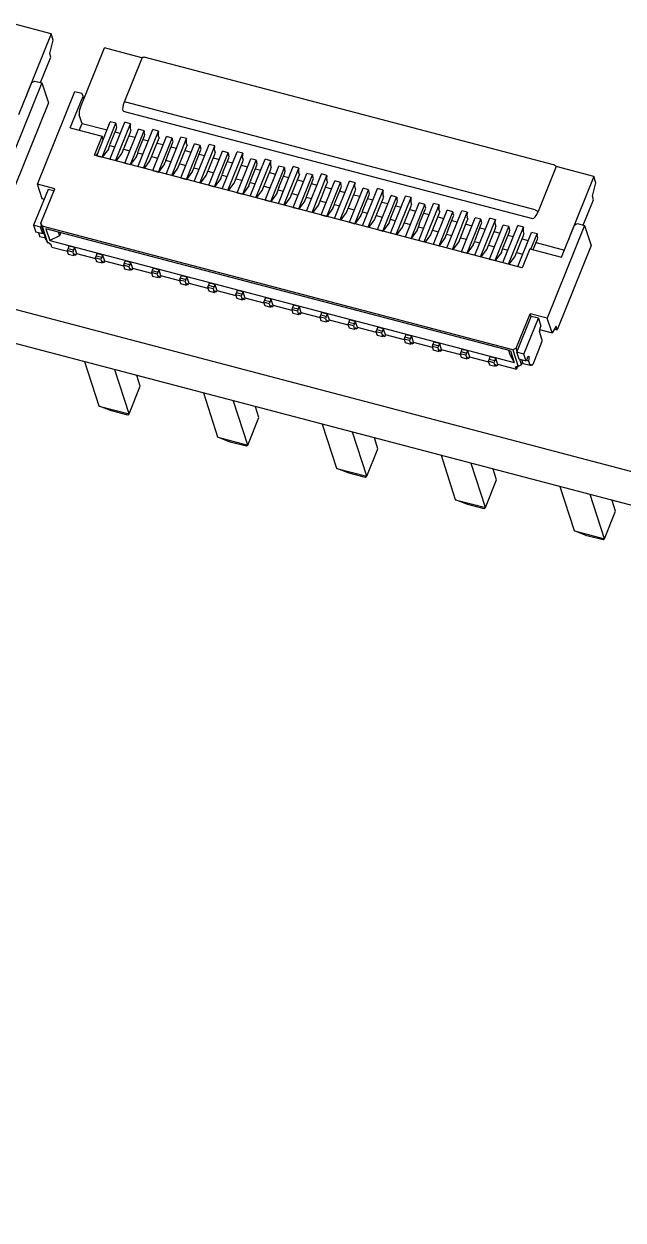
# Model space of a CAD drawing. Header units: millimetres. Extents: x 2 to 1109, y 2 to 430.
# Drawn here: x 74.2 to 86.07, y 147.44 to 171.12 of the extents above; entities that cross this region are included whole.
import ezdxf

# ---------------------------------------------------------------- set-up
doc = ezdxf.new("R2010")
doc.units = ezdxf.units.MM
doc.header["$LTSCALE"] = 0.5
doc.layers.add('几何体', color=7, linetype='Continuous')

msp = doc.modelspace()

# ---------------------------------------------------------------- linework, layer by layer
at = {"layer": '几何体'}
for p, q in [((74.737, 170.927), (73.991, 171.123)), ((74.737, 170.927), (74.256, 169.731)), ((74.709, 170.535), (74.777, 170.803)), ((74.777, 170.803), (74.737, 170.927)), ((74.731, 170.466), (74.709, 170.535)), ((75.313, 169.454), (75.794, 170.65)), ((76.538, 170.455), (75.794, 170.65)), ((74.529, 169.964), (74.731, 170.466)), ((76.541, 170.461), (76.183, 169.572)), ((84.693, 168.335), (76.58, 170.465)), ((113.336, 155.149), (56.748, 170.002)), ((74.556, 169.957), (73.816, 168.12)), ((74.098, 169.331), (74.353, 169.963)), ((74.353, 169.963), (74.416, 169.993)), ((74.416, 169.993), (74.556, 169.957)), ((74.556, 169.957), (74.685, 169.558)), ((74.685, 169.558), (74.014, 167.891)), ((74.465, 167.95), (75.205, 169.787)), ((75.118, 169.063), (75.373, 169.695)), ((75.205, 169.787), (75.344, 169.75)), ((75.373, 169.695), (75.344, 169.75)), ((75.373, 169.695), (75.389, 169.644)), ((76.183, 169.571), (76.168, 169.522)), ((76.22, 169.572), (76.183, 169.571)), ((84.334, 167.442), (76.22, 169.572)), ((75.344, 169.166), (75.293, 169.322)), ((76.168, 169.399), (84.281, 167.27)), ((140.135, 147.443), (56.986, 169.267)), ((75.296, 169.016), (75.352, 169.155)), ((75.353, 169.155), (75.847, 169.025)), ((75.641, 168.512), (75.911, 169.185)), ((75.752, 168.483), (76.023, 169.156)), ((75.903, 168.441), (76.199, 169.176)), ((76.023, 169.156), (75.911, 169.185)), ((76.014, 168.412), (76.31, 169.147)), ((76.041, 169.082), (76.026, 169.13)), ((76.032, 169.054), (76.041, 169.082)), ((76.31, 169.147), (76.199, 169.176)), ((75.118, 169.063), (75.747, 168.898)), ((75.595, 168.522), (75.747, 168.898)), ((75.769, 168.83), (75.747, 168.898)), ((75.915, 168.763), (76.032, 169.054)), ((76.004, 168.984), (76.11, 168.956)), ((76.14, 168.558), (76.31, 168.981)), ((76.197, 168.366), (76.468, 169.039)), ((76.282, 168.911), (76.404, 168.879)), ((76.304, 169.057), (76.32, 169.009)), ((76.308, 168.337), (76.579, 169.01)), ((76.31, 168.981), (76.32, 169.009)), ((76.459, 168.295), (76.755, 169.03)), ((76.579, 169.01), (76.468, 169.039)), ((76.471, 168.617), (76.588, 168.908)), ((76.571, 168.266), (76.866, 169.001)), ((76.598, 168.936), (76.582, 168.984)), ((76.588, 168.908), (76.598, 168.936)), ((76.753, 168.22), (77.024, 168.893)), ((76.866, 169.001), (76.755, 169.03)), ((76.86, 168.911), (76.876, 168.863)), ((76.865, 168.191), (77.135, 168.864)), ((76.866, 168.835), (76.876, 168.863)), ((77.016, 168.149), (77.311, 168.884)), ((77.135, 168.864), (77.024, 168.893)), ((77.127, 168.12), (77.423, 168.855)), ((77.423, 168.855), (77.311, 168.884)), ((75.872, 168.646), (75.752, 168.483)), ((75.872, 168.646), (75.897, 168.705)), ((75.9, 168.715), (76.002, 168.688)), ((75.902, 168.721), (75.91, 168.748)), ((76.174, 168.643), (76.296, 168.611)), ((76.56, 168.838), (76.667, 168.81)), ((76.696, 168.412), (76.866, 168.835)), ((76.838, 168.765), (76.96, 168.733)), ((77.028, 168.471), (77.144, 168.762)), ((77.116, 168.692), (77.223, 168.664)), ((77.154, 168.79), (77.138, 168.838)), ((77.144, 168.762), (77.154, 168.79)), ((77.252, 168.266), (77.423, 168.689)), ((77.31, 168.074), (77.58, 168.747)), ((77.395, 168.619), (77.516, 168.587)), ((77.417, 168.765), (77.432, 168.717)), ((77.421, 168.045), (77.692, 168.718)), ((77.423, 168.689), (77.432, 168.717)), ((77.572, 168.003), (77.868, 168.738)), ((77.692, 168.718), (77.58, 168.747)), ((77.584, 168.325), (77.701, 168.616)), ((77.683, 167.974), (77.979, 168.709)), ((77.71, 168.644), (77.695, 168.692)), ((77.701, 168.616), (77.71, 168.644)), ((77.979, 168.709), (77.868, 168.738)), ((77.973, 168.619), (77.989, 168.571)), ((84.075, 166.296), (75.595, 168.522)), ((75.628, 168.513), (75.657, 168.553)), ((75.641, 168.512), (75.752, 168.483)), ((76.029, 168.408), (76.14, 168.558)), ((76.429, 168.499), (76.308, 168.337)), ((76.429, 168.499), (76.453, 168.559)), ((76.456, 168.569), (76.559, 168.542)), ((76.458, 168.575), (76.466, 168.602)), ((76.585, 168.262), (76.696, 168.412)), ((76.73, 168.497), (76.852, 168.465)), ((76.985, 168.353), (77.009, 168.413)), ((77.013, 168.423), (77.115, 168.396)), ((77.014, 168.429), (77.022, 168.456)), ((77.673, 168.546), (77.779, 168.518)), ((77.809, 168.12), (77.979, 168.543)), ((77.866, 167.928), (78.137, 168.601)), ((77.951, 168.473), (78.073, 168.441)), ((77.977, 167.899), (78.248, 168.572)), ((77.979, 168.543), (77.989, 168.571)), ((78.128, 167.857), (78.424, 168.592)), ((78.248, 168.572), (78.137, 168.601)), ((78.14, 168.179), (78.257, 168.47)), ((78.229, 168.4), (78.336, 168.372)), ((78.24, 167.828), (78.535, 168.563)), ((78.267, 168.498), (78.251, 168.546)), ((78.257, 168.47), (78.267, 168.498)), ((78.365, 167.974), (78.535, 168.397)), ((78.422, 167.782), (78.693, 168.455)), ((78.535, 168.563), (78.424, 168.592)), ((78.529, 168.473), (78.545, 168.425)), ((78.534, 167.753), (78.804, 168.425)), ((78.535, 168.397), (78.545, 168.425)), ((78.685, 167.711), (78.98, 168.446)), ((78.804, 168.425), (78.693, 168.455)), ((78.796, 167.682), (79.092, 168.416)), ((78.823, 168.352), (78.807, 168.4)), ((79.092, 168.416), (78.98, 168.446)), ((76.197, 168.366), (76.308, 168.337)), ((76.753, 168.22), (76.865, 168.191)), ((76.985, 168.353), (76.865, 168.191)), ((77.142, 168.116), (77.252, 168.266)), ((77.287, 168.351), (77.408, 168.319)), ((77.541, 168.207), (77.421, 168.045)), ((77.541, 168.207), (77.566, 168.267)), ((77.569, 168.277), (77.671, 168.25)), ((77.571, 168.283), (77.579, 168.31)), ((77.843, 168.205), (77.965, 168.173)), ((78.127, 168.137), (78.135, 168.164)), ((78.507, 168.327), (78.629, 168.295)), ((78.697, 168.033), (78.814, 168.324)), ((78.785, 168.254), (78.892, 168.226)), ((78.814, 168.324), (78.823, 168.352)), ((78.921, 167.828), (79.092, 168.251)), ((78.979, 167.636), (79.25, 168.309)), ((79.064, 168.181), (79.185, 168.149)), ((79.086, 168.327), (79.101, 168.279)), ((79.09, 167.607), (79.361, 168.279)), ((79.092, 168.251), (79.101, 168.279)), ((79.241, 167.565), (79.537, 168.3)), ((79.361, 168.279), (79.25, 168.309)), ((79.253, 167.887), (79.37, 168.178)), ((79.352, 167.536), (79.648, 168.27)), ((79.379, 168.206), (79.364, 168.254)), ((79.37, 168.178), (79.379, 168.206)), ((79.535, 167.49), (79.806, 168.163)), ((79.648, 168.27), (79.537, 168.3)), ((79.642, 168.181), (79.658, 168.133)), ((79.646, 167.461), (79.917, 168.133)), ((79.648, 168.105), (79.658, 168.133)), ((79.798, 167.419), (80.093, 168.154)), ((79.917, 168.133), (79.806, 168.163)), ((80.204, 168.124), (80.093, 168.154)), ((84.747, 168.3), (84.39, 167.413)), ((85.493, 168.104), (84.747, 168.3)), ((74.808, 167.859), (74.465, 167.95)), ((74.559, 167.66), (74.465, 167.95)), ((77.31, 168.074), (77.421, 168.045)), ((77.698, 167.97), (77.809, 168.12)), ((77.866, 167.928), (77.977, 167.899)), ((78.098, 168.061), (77.977, 167.899)), ((78.098, 168.061), (78.122, 168.121)), ((78.125, 168.131), (78.228, 168.104)), ((78.254, 167.824), (78.365, 167.974)), ((78.399, 168.059), (78.521, 168.027)), ((78.654, 167.915), (78.534, 167.753)), ((78.654, 167.915), (78.678, 167.975)), ((78.682, 167.985), (78.784, 167.958)), ((78.683, 167.991), (78.691, 168.018)), ((78.956, 167.913), (79.077, 167.881)), ((79.342, 168.108), (79.448, 168.08)), ((79.478, 167.682), (79.648, 168.105)), ((79.62, 168.035), (79.742, 168.003)), ((79.809, 167.741), (79.926, 168.032)), ((79.898, 167.962), (80.005, 167.934)), ((79.909, 167.39), (80.204, 168.124)), ((79.936, 168.06), (79.92, 168.108)), ((79.926, 168.032), (79.936, 168.06)), ((80.034, 167.536), (80.204, 167.959)), ((80.091, 167.344), (80.362, 168.017)), ((80.198, 168.035), (80.214, 167.987)), ((80.203, 167.314), (80.473, 167.987)), ((80.204, 167.959), (80.214, 167.987)), ((80.354, 167.273), (80.649, 168.008)), ((80.473, 167.987), (80.362, 168.017)), ((80.465, 167.244), (80.761, 167.978)), ((80.492, 167.914), (80.477, 167.962)), ((80.483, 167.886), (80.492, 167.914)), ((80.761, 167.978), (80.649, 168.008)), ((85.493, 168.104), (85.012, 166.908)), ((85.465, 167.712), (85.533, 167.98)), ((85.533, 167.98), (85.493, 168.104)), ((74.676, 167.848), (74.391, 167.139)), ((74.533, 167.176), (74.808, 167.859)), ((74.597, 167.65), (74.559, 167.66)), ((74.792, 167.818), (74.676, 167.848)), ((78.422, 167.782), (78.534, 167.753)), ((78.811, 167.678), (78.921, 167.828)), ((79.21, 167.769), (79.09, 167.607)), ((79.21, 167.769), (79.235, 167.829)), ((79.238, 167.839), (79.34, 167.812)), ((79.24, 167.845), (79.248, 167.872)), ((79.367, 167.532), (79.478, 167.682)), ((79.512, 167.767), (79.634, 167.735)), ((79.767, 167.623), (79.791, 167.683)), ((79.794, 167.693), (79.897, 167.666)), ((79.796, 167.698), (79.804, 167.726)), ((80.176, 167.889), (80.298, 167.857)), ((80.366, 167.595), (80.483, 167.886)), ((80.454, 167.816), (80.561, 167.788)), ((80.59, 167.39), (80.761, 167.813)), ((80.648, 167.198), (80.919, 167.871)), ((80.733, 167.743), (80.854, 167.711)), ((80.755, 167.889), (80.77, 167.841)), ((80.759, 167.168), (81.03, 167.841)), ((80.761, 167.813), (80.77, 167.841)), ((80.91, 167.127), (81.206, 167.862)), ((81.03, 167.841), (80.919, 167.871)), ((80.922, 167.449), (81.039, 167.74)), ((81.011, 167.67), (81.117, 167.642)), ((81.021, 167.098), (81.317, 167.832)), ((81.048, 167.768), (81.033, 167.816)), ((81.039, 167.74), (81.048, 167.768)), ((81.147, 167.243), (81.317, 167.667)), ((81.204, 167.052), (81.475, 167.725)), ((81.317, 167.832), (81.206, 167.862)), ((81.311, 167.743), (81.327, 167.694)), ((81.315, 167.022), (81.586, 167.695)), ((81.317, 167.667), (81.327, 167.694)), ((81.467, 166.981), (81.762, 167.716)), ((81.586, 167.695), (81.475, 167.725)), ((81.578, 166.952), (81.873, 167.686)), ((81.605, 167.621), (81.589, 167.67)), ((81.873, 167.686), (81.762, 167.716)), ((85.487, 167.643), (85.465, 167.712)), ((78.979, 167.636), (79.09, 167.607)), ((79.535, 167.49), (79.646, 167.461)), ((79.767, 167.623), (79.646, 167.461)), ((79.923, 167.386), (80.034, 167.536)), ((80.068, 167.621), (80.19, 167.589)), ((80.323, 167.477), (80.203, 167.314)), ((80.323, 167.477), (80.347, 167.537)), ((80.351, 167.547), (80.453, 167.52)), ((80.352, 167.552), (80.36, 167.58)), ((80.625, 167.475), (80.746, 167.443)), ((80.909, 167.406), (80.917, 167.434)), ((81.289, 167.597), (81.411, 167.565)), ((81.478, 167.303), (81.595, 167.594)), ((81.567, 167.524), (81.674, 167.496)), ((81.595, 167.594), (81.605, 167.621)), ((81.703, 167.097), (81.873, 167.521)), ((81.76, 166.906), (82.031, 167.579)), ((81.845, 167.451), (81.967, 167.419)), ((81.867, 167.597), (81.883, 167.548)), ((81.872, 166.876), (82.142, 167.549)), ((81.873, 167.521), (81.883, 167.548)), ((82.023, 166.835), (82.318, 167.57)), ((82.142, 167.549), (82.031, 167.579)), ((82.035, 167.157), (82.152, 167.448)), ((82.134, 166.806), (82.43, 167.54)), ((82.161, 167.475), (82.146, 167.524)), ((82.152, 167.448), (82.161, 167.475)), ((82.317, 166.76), (82.588, 167.433)), ((82.43, 167.54), (82.318, 167.57)), ((82.439, 167.402), (82.424, 167.451)), ((82.579, 166.689), (82.875, 167.424)), ((82.699, 167.403), (82.588, 167.433)), ((82.986, 167.394), (82.875, 167.424)), ((84.334, 167.442), (84.39, 167.413)), ((85.285, 167.141), (85.487, 167.643)), ((80.091, 167.344), (80.203, 167.314)), ((80.48, 167.24), (80.59, 167.39)), ((80.648, 167.198), (80.759, 167.168)), ((80.879, 167.331), (80.759, 167.168)), ((80.879, 167.331), (80.904, 167.391)), ((80.907, 167.401), (81.009, 167.374)), ((81.036, 167.094), (81.147, 167.243)), ((81.181, 167.329), (81.303, 167.297)), ((81.436, 167.185), (81.46, 167.245)), ((81.463, 167.255), (81.566, 167.228)), ((81.465, 167.26), (81.473, 167.288)), ((82.123, 167.378), (82.23, 167.35)), ((82.43, 167.375), (82.259, 166.951)), ((82.402, 167.305), (82.523, 167.273)), ((82.428, 166.73), (82.699, 167.403)), ((82.439, 167.402), (82.43, 167.375)), ((82.591, 167.011), (82.708, 167.302)), ((82.68, 167.232), (82.786, 167.204)), ((82.69, 166.66), (82.986, 167.394)), ((82.718, 167.329), (82.702, 167.378)), ((82.708, 167.302), (82.718, 167.329)), ((82.816, 166.805), (82.986, 167.229)), ((82.873, 166.614), (83.144, 167.287)), ((82.98, 167.305), (82.996, 167.256)), ((82.984, 166.584), (83.255, 167.257)), ((82.986, 167.229), (82.996, 167.256)), ((83.136, 166.543), (83.431, 167.278)), ((83.255, 167.257), (83.144, 167.287)), ((83.247, 166.514), (83.542, 167.248)), ((83.274, 167.183), (83.258, 167.232)), ((83.542, 167.248), (83.431, 167.278)), ((74.391, 167.139), (74.436, 167.001)), ((74.53, 167.102), (74.391, 167.139)), ((74.575, 166.965), (74.436, 167.001)), ((74.49, 166.987), (74.515, 166.909)), ((74.53, 167.102), (74.545, 167.14)), ((74.575, 166.965), (74.53, 167.102)), ((74.533, 167.176), (74.563, 167.121)), ((74.64, 166.845), (74.533, 167.176)), ((83.89, 164.673), (74.563, 167.121)), ((74.563, 167.121), (74.669, 166.791)), ((74.59, 167.002), (74.575, 166.965)), ((74.6, 166.97), (74.579, 166.976)), ((74.635, 167.069), (74.71, 166.834)), ((83.842, 164.652), (74.635, 167.069)), ((74.875, 167.005), (74.901, 166.926)), ((74.927, 166.992), (74.901, 166.926)), ((81.204, 167.052), (81.315, 167.022)), ((81.436, 167.185), (81.315, 167.022)), ((81.592, 166.948), (81.703, 167.097)), ((81.737, 167.183), (81.859, 167.151)), ((81.992, 167.039), (81.872, 166.876)), ((81.992, 167.039), (82.016, 167.099)), ((82.02, 167.109), (82.122, 167.082)), ((82.021, 167.114), (82.029, 167.142)), ((82.259, 166.951), (82.149, 166.802)), ((82.294, 167.037), (82.415, 167.005)), ((82.548, 166.893), (82.573, 166.953)), ((82.576, 166.963), (82.679, 166.936)), ((82.578, 166.968), (82.586, 166.996)), ((82.958, 167.159), (83.08, 167.127)), ((83.147, 166.865), (83.264, 167.156)), ((83.236, 167.086), (83.343, 167.058)), ((83.264, 167.156), (83.274, 167.183)), ((83.372, 166.659), (83.542, 167.083)), ((83.429, 166.468), (83.7, 167.14)), ((83.514, 167.013), (83.636, 166.981)), ((83.536, 167.159), (83.552, 167.11)), ((83.541, 166.438), (83.811, 167.111)), ((83.542, 167.083), (83.552, 167.11)), ((83.692, 166.397), (83.987, 167.131)), ((83.811, 167.111), (83.7, 167.14)), ((83.704, 166.719), (83.821, 167.01)), ((83.803, 166.368), (84.099, 167.102)), ((83.83, 167.037), (83.815, 167.086)), ((83.821, 167.01), (83.83, 167.037)), ((83.986, 166.322), (84.257, 166.994)), ((84.099, 167.102), (83.987, 167.131)), ((84.093, 167.013), (84.108, 166.964)), ((84.099, 166.937), (84.108, 166.964)), ((84.248, 166.667), (84.368, 166.965)), ((84.368, 166.965), (84.257, 166.994)), ((85.311, 167.134), (84.572, 165.297)), ((84.854, 166.507), (85.109, 167.14)), ((85.109, 167.14), (85.172, 167.17)), ((85.172, 167.17), (85.311, 167.134)), ((85.311, 167.134), (85.44, 166.734)), ((74.629, 166.879), (74.515, 166.909)), ((74.64, 166.845), (74.669, 166.791)), ((74.683, 166.787), (74.669, 166.791)), ((74.737, 166.752), (74.683, 166.787)), ((74.901, 166.926), (74.71, 166.834)), ((74.71, 166.834), (83.918, 164.418)), ((74.752, 166.706), (74.737, 166.752)), ((75.09, 166.724), (75.073, 166.679)), ((75.201, 166.694), (75.09, 166.724)), ((81.76, 166.906), (81.872, 166.876)), ((82.317, 166.76), (82.428, 166.73)), ((82.548, 166.893), (82.428, 166.73)), ((82.705, 166.656), (82.816, 166.805)), ((82.85, 166.891), (82.972, 166.859)), ((83.105, 166.747), (82.984, 166.584)), ((83.105, 166.747), (83.129, 166.807)), ((83.132, 166.817), (83.235, 166.79)), ((83.134, 166.822), (83.142, 166.85)), ((83.406, 166.745), (83.528, 166.713)), ((83.792, 166.94), (83.899, 166.912)), ((83.928, 166.513), (84.099, 166.937)), ((84.071, 166.867), (84.192, 166.835)), ((84.293, 166.655), (84.377, 166.864)), ((84.349, 166.794), (84.91, 166.646)), ((84.387, 166.891), (84.371, 166.94)), ((84.377, 166.864), (84.387, 166.891)), ((85.44, 166.734), (84.77, 165.068)), ((74.752, 166.706), (75.06, 166.625)), ((75.073, 166.679), (75.056, 166.637)), ((75.167, 166.607), (75.056, 166.637)), ((75.056, 166.637), (75.078, 166.568)), ((75.073, 166.679), (75.184, 166.65)), ((75.078, 166.568), (75.189, 166.539)), ((75.184, 166.65), (75.167, 166.607)), ((75.167, 166.607), (75.189, 166.539)), ((75.201, 166.694), (75.184, 166.65)), ((75.219, 166.545), (75.195, 166.551)), ((75.201, 166.694), (75.239, 166.578)), ((75.214, 166.558), (75.219, 166.545)), ((75.219, 166.545), (75.243, 166.564)), ((75.239, 166.578), (75.616, 166.479)), ((75.243, 166.564), (75.248, 166.576)), ((75.629, 166.533), (75.612, 166.491)), ((75.724, 166.461), (75.612, 166.491)), ((75.612, 166.491), (75.635, 166.422)), ((75.646, 166.578), (75.629, 166.533)), ((75.629, 166.533), (75.741, 166.504)), ((75.757, 166.548), (75.646, 166.578)), ((75.741, 166.504), (75.724, 166.461)), ((75.757, 166.548), (75.741, 166.504)), ((75.757, 166.548), (75.795, 166.432)), ((82.873, 166.614), (82.984, 166.584)), ((83.261, 166.51), (83.372, 166.659)), ((83.661, 166.601), (83.541, 166.438)), ((83.661, 166.601), (83.685, 166.661)), ((83.689, 166.671), (83.791, 166.644)), ((83.69, 166.676), (83.698, 166.704)), ((83.818, 166.364), (83.928, 166.513)), ((83.963, 166.599), (84.084, 166.567)), ((84.226, 166.672), (84.075, 166.296)), ((84.226, 166.672), (84.854, 166.507)), ((75.635, 166.422), (75.746, 166.393)), ((75.724, 166.461), (75.746, 166.393)), ((75.775, 166.399), (75.751, 166.405)), ((75.77, 166.412), (75.775, 166.399)), ((75.775, 166.399), (75.799, 166.418)), ((75.795, 166.432), (76.172, 166.333)), ((75.799, 166.418), (75.804, 166.43)), ((76.186, 166.387), (76.169, 166.345)), ((76.28, 166.315), (76.169, 166.345)), ((76.169, 166.345), (76.191, 166.276)), ((76.202, 166.432), (76.186, 166.387)), ((76.186, 166.387), (76.297, 166.358)), ((76.191, 166.276), (76.302, 166.247)), ((76.314, 166.402), (76.202, 166.432)), ((76.297, 166.358), (76.28, 166.315)), ((76.28, 166.315), (76.302, 166.247)), ((76.314, 166.402), (76.297, 166.358)), ((76.331, 166.253), (76.308, 166.259)), ((76.314, 166.402), (76.351, 166.286)), ((76.327, 166.266), (76.331, 166.253)), ((76.331, 166.253), (76.356, 166.272)), ((76.351, 166.286), (76.729, 166.187)), ((76.356, 166.272), (76.36, 166.284)), ((76.742, 166.241), (76.725, 166.199)), ((76.759, 166.286), (76.742, 166.241)), ((76.742, 166.241), (76.853, 166.212)), ((76.87, 166.256), (76.759, 166.286)), ((76.87, 166.256), (76.853, 166.212)), ((76.87, 166.256), (76.908, 166.14)), ((83.429, 166.468), (83.541, 166.438)), ((83.986, 166.322), (84.075, 166.298)), ((76.836, 166.169), (76.725, 166.199)), ((76.725, 166.199), (76.747, 166.13)), ((76.747, 166.13), (76.858, 166.1)), ((76.853, 166.212), (76.836, 166.169)), ((76.836, 166.169), (76.858, 166.1)), ((76.888, 166.106), (76.864, 166.113)), ((76.883, 166.12), (76.888, 166.106)), ((76.888, 166.106), (76.912, 166.126)), ((76.908, 166.14), (77.285, 166.041)), ((76.912, 166.126), (76.917, 166.138)), ((77.298, 166.095), (77.281, 166.053)), ((77.393, 166.023), (77.281, 166.053)), ((77.281, 166.053), (77.304, 165.984)), ((77.315, 166.139), (77.298, 166.095)), ((77.298, 166.095), (77.41, 166.066)), ((77.426, 166.11), (77.315, 166.139)), ((77.41, 166.066), (77.393, 166.023)), ((77.393, 166.023), (77.415, 165.954)), ((77.426, 166.11), (77.41, 166.066)), ((77.426, 166.11), (77.464, 165.994)), ((77.304, 165.984), (77.415, 165.954)), ((77.444, 165.96), (77.421, 165.967)), ((77.439, 165.974), (77.444, 165.96)), ((77.444, 165.96), (77.468, 165.98)), ((77.464, 165.994), (77.841, 165.895)), ((77.468, 165.98), (77.473, 165.992)), ((77.855, 165.949), (77.838, 165.906)), ((77.949, 165.877), (77.838, 165.906)), ((77.838, 165.906), (77.86, 165.838)), ((77.872, 165.993), (77.855, 165.949)), ((77.855, 165.949), (77.966, 165.92)), ((77.86, 165.838), (77.971, 165.808)), ((77.983, 165.964), (77.872, 165.993)), ((77.966, 165.92), (77.949, 165.877)), ((77.949, 165.877), (77.971, 165.808)), ((77.983, 165.964), (77.966, 165.92)), ((78, 165.814), (77.977, 165.821)), ((77.983, 165.964), (78.02, 165.848)), ((77.996, 165.828), (78, 165.814)), ((78, 165.814), (78.025, 165.834)), ((78.02, 165.848), (78.398, 165.749)), ((78.025, 165.834), (78.029, 165.846)), ((78.411, 165.803), (78.394, 165.76)), ((78.428, 165.847), (78.411, 165.803)), ((78.411, 165.803), (78.522, 165.774)), ((78.539, 165.818), (78.428, 165.847)), ((78.522, 165.774), (78.505, 165.731)), ((78.539, 165.818), (78.522, 165.774)), ((78.539, 165.818), (78.577, 165.702)), ((78.505, 165.731), (78.394, 165.76)), ((78.394, 165.76), (78.416, 165.692)), ((78.416, 165.692), (78.527, 165.662)), ((78.505, 165.731), (78.527, 165.662)), ((78.557, 165.668), (78.533, 165.675)), ((78.552, 165.682), (78.557, 165.668)), ((78.557, 165.668), (78.581, 165.688)), ((78.577, 165.702), (78.954, 165.603)), ((78.581, 165.688), (78.586, 165.7)), ((78.967, 165.657), (78.95, 165.614)), ((79.062, 165.585), (78.95, 165.614)), ((78.95, 165.614), (78.973, 165.546)), ((78.984, 165.701), (78.967, 165.657)), ((78.967, 165.657), (79.079, 165.628)), ((78.973, 165.546), (79.084, 165.516)), ((79.095, 165.672), (78.984, 165.701)), ((79.079, 165.628), (79.062, 165.585)), ((79.062, 165.585), (79.084, 165.516)), ((79.095, 165.672), (79.079, 165.628)), ((79.113, 165.522), (79.09, 165.529)), ((79.095, 165.672), (79.133, 165.556)), ((79.108, 165.536), (79.113, 165.522)), ((79.113, 165.522), (79.137, 165.542)), ((79.133, 165.556), (79.51, 165.457)), ((79.137, 165.542), (79.142, 165.554)), ((79.541, 165.555), (79.524, 165.511)), ((79.652, 165.526), (79.541, 165.555)), ((79.524, 165.511), (79.507, 165.468)), ((79.618, 165.439), (79.507, 165.468)), ((79.507, 165.468), (79.529, 165.4)), ((79.524, 165.511), (79.635, 165.482)), ((79.529, 165.4), (79.64, 165.37)), ((79.635, 165.482), (79.618, 165.439)), ((79.618, 165.439), (79.64, 165.37)), ((79.652, 165.526), (79.635, 165.482)), ((79.669, 165.376), (79.646, 165.382)), ((79.652, 165.526), (79.689, 165.41)), ((79.665, 165.39), (79.669, 165.376)), ((79.669, 165.376), (79.694, 165.396)), ((79.689, 165.41), (80.067, 165.311)), ((79.694, 165.396), (79.698, 165.408)), ((80.08, 165.365), (80.063, 165.322)), ((80.174, 165.293), (80.063, 165.322)), ((80.063, 165.322), (80.085, 165.254)), ((80.097, 165.409), (80.08, 165.365)), ((80.08, 165.365), (80.191, 165.336)), ((80.208, 165.38), (80.097, 165.409)), ((80.191, 165.336), (80.174, 165.293)), ((80.174, 165.293), (80.197, 165.224)), ((80.208, 165.38), (80.191, 165.336)), ((80.208, 165.38), (80.246, 165.264)), ((83.954, 164.703), (84.229, 165.387)), ((83.969, 164.625), (84.255, 165.334)), ((84.108, 164.588), (84.394, 165.297)), ((84.572, 165.297), (84.229, 165.387)), ((84.25, 165.322), (84.229, 165.387)), ((84.394, 165.297), (84.255, 165.334)), ((84.394, 165.297), (84.444, 165.141)), ((84.666, 165.008), (84.572, 165.297)), ((80.085, 165.254), (80.197, 165.224)), ((80.226, 165.23), (80.202, 165.236)), ((80.221, 165.244), (80.226, 165.23)), ((80.226, 165.23), (80.25, 165.25)), ((80.246, 165.264), (80.623, 165.165)), ((80.25, 165.25), (80.255, 165.261)), ((80.637, 165.219), (80.619, 165.176)), ((80.731, 165.147), (80.619, 165.176)), ((80.619, 165.176), (80.642, 165.108)), ((80.653, 165.263), (80.637, 165.219)), ((80.637, 165.219), (80.748, 165.19)), ((80.642, 165.108), (80.753, 165.078)), ((80.764, 165.234), (80.653, 165.263)), ((80.748, 165.19), (80.731, 165.147)), ((80.731, 165.147), (80.753, 165.078)), ((80.764, 165.234), (80.748, 165.19)), ((80.782, 165.084), (80.759, 165.09)), ((80.764, 165.234), (80.802, 165.118)), ((80.777, 165.098), (80.782, 165.084)), ((80.782, 165.084), (80.807, 165.104)), ((80.802, 165.118), (81.179, 165.019)), ((80.807, 165.104), (80.811, 165.115)), ((81.193, 165.073), (81.176, 165.03)), ((81.21, 165.117), (81.193, 165.073)), ((81.193, 165.073), (81.304, 165.044)), ((81.321, 165.088), (81.21, 165.117)), ((81.321, 165.088), (81.304, 165.044)), ((81.321, 165.088), (81.358, 164.972)), ((84.419, 165.072), (84.666, 165.008)), ((84.427, 165.099), (84.444, 165.141)), ((84.748, 165.137), (84.666, 165.008)), ((84.714, 165.083), (84.77, 165.068)), ((84.77, 165.068), (84.748, 165.137)), ((81.287, 165.001), (81.176, 165.03)), ((81.176, 165.03), (81.198, 164.961)), ((81.198, 164.961), (81.309, 164.932)), ((81.304, 165.044), (81.287, 165.001)), ((81.287, 165.001), (81.309, 164.932)), ((81.338, 164.938), (81.315, 164.944)), ((81.334, 164.952), (81.338, 164.938)), ((81.338, 164.938), (81.363, 164.958)), ((81.358, 164.972), (81.736, 164.873)), ((81.363, 164.958), (81.367, 164.969)), ((81.749, 164.927), (81.732, 164.884)), ((81.843, 164.855), (81.732, 164.884)), ((81.732, 164.884), (81.754, 164.815)), ((81.766, 164.971), (81.749, 164.927)), ((81.749, 164.927), (81.86, 164.898)), ((81.877, 164.942), (81.766, 164.971)), ((81.86, 164.898), (81.843, 164.855)), ((81.843, 164.855), (81.866, 164.786)), ((81.877, 164.942), (81.86, 164.898)), ((81.877, 164.942), (81.915, 164.826)), ((81.915, 164.826), (82.292, 164.727)), ((81.919, 164.812), (81.924, 164.823)), ((82.322, 164.825), (82.306, 164.781)), ((82.433, 164.796), (82.322, 164.825)), ((84.457, 164.817), (84.287, 164.379)), ((84.466, 164.881), (84.417, 165.033)), ((81.754, 164.815), (81.866, 164.786)), ((81.895, 164.792), (81.871, 164.798)), ((81.89, 164.806), (81.895, 164.792)), ((81.895, 164.792), (81.919, 164.812)), ((82.306, 164.781), (82.288, 164.738)), ((82.4, 164.709), (82.288, 164.738)), ((82.288, 164.738), (82.311, 164.669)), ((82.306, 164.781), (82.417, 164.752)), ((82.311, 164.669), (82.422, 164.64)), ((82.417, 164.752), (82.4, 164.709)), ((82.4, 164.709), (82.422, 164.64)), ((82.433, 164.796), (82.417, 164.752)), ((82.451, 164.646), (82.428, 164.652)), ((82.433, 164.796), (82.471, 164.68)), ((82.446, 164.66), (82.451, 164.646)), ((82.451, 164.646), (82.476, 164.666)), ((82.471, 164.68), (82.848, 164.581)), ((82.476, 164.666), (82.48, 164.677)), ((82.862, 164.635), (82.845, 164.592)), ((82.956, 164.563), (82.845, 164.592)), ((82.845, 164.592), (82.867, 164.523)), ((82.879, 164.679), (82.862, 164.635)), ((82.862, 164.635), (82.973, 164.606)), ((82.99, 164.65), (82.879, 164.679)), ((82.973, 164.606), (82.956, 164.563)), ((82.99, 164.65), (82.973, 164.606)), ((82.99, 164.65), (83.027, 164.534)), ((83.805, 164.662), (83.83, 164.582)), ((83.83, 164.582), (83.918, 164.418)), ((83.842, 164.652), (83.918, 164.418)), ((83.954, 164.703), (83.89, 164.673)), ((83.89, 164.673), (83.997, 164.342)), ((83.975, 164.639), (83.954, 164.703)), ((84.014, 164.487), (83.969, 164.625)), ((84.108, 164.588), (83.969, 164.625)), ((84.153, 164.45), (84.108, 164.588)), ((75.689, 163.559), (75.406, 164.432)), ((82.867, 164.523), (82.978, 164.494)), ((82.956, 164.563), (82.978, 164.494)), ((83.007, 164.5), (82.984, 164.506)), ((83.003, 164.514), (83.007, 164.5)), ((83.007, 164.5), (83.032, 164.52)), ((83.027, 164.534), (83.405, 164.435)), ((83.032, 164.52), (83.036, 164.531)), ((83.418, 164.489), (83.401, 164.446)), ((83.512, 164.417), (83.401, 164.446)), ((83.401, 164.446), (83.423, 164.377)), ((83.435, 164.533), (83.418, 164.489)), ((83.418, 164.489), (83.529, 164.46)), ((83.423, 164.377), (83.535, 164.348)), ((83.546, 164.504), (83.435, 164.533)), ((83.529, 164.46), (83.512, 164.417)), ((83.512, 164.417), (83.535, 164.348)), ((83.546, 164.504), (83.529, 164.46)), ((83.564, 164.354), (83.54, 164.36)), ((83.546, 164.504), (83.584, 164.388)), ((83.559, 164.368), (83.564, 164.354)), ((83.564, 164.354), (83.588, 164.374)), ((83.584, 164.388), (83.959, 164.289)), ((83.588, 164.374), (83.593, 164.385)), ((83.944, 164.335), (83.983, 164.346)), ((83.982, 164.345), (83.959, 164.289)), ((83.983, 164.346), (83.997, 164.342)), ((84.061, 164.373), (83.997, 164.342)), ((84.153, 164.45), (84.014, 164.487)), ((84.061, 164.373), (84.025, 164.484)), ((84.061, 164.373), (84.083, 164.427)), ((84.093, 164.395), (84.068, 164.473)), ((84.232, 164.358), (84.093, 164.395)), ((84.18, 164.519), (84.153, 164.45)), ((84.203, 164.45), (84.157, 164.462)), ((84.232, 164.358), (84.203, 164.45)), ((84.205, 164.539), (84.212, 164.516)), ((84.263, 164.36), (84.236, 164.367)), ((84.257, 164.378), (84.263, 164.36)), ((84.287, 164.379), (84.263, 164.36)), ((76.282, 163.403), (76, 164.277)), ((76.502, 163.95), (76.433, 164.163)), ((83.959, 164.289), (83.944, 164.335)), ((76.282, 163.403), (76.502, 163.95)), ((78.044, 162.941), (77.761, 163.814)), ((78.637, 162.785), (78.355, 163.658)), ((75.689, 163.559), (76.282, 163.403)), ((75.933, 163.464), (75.689, 163.559)), ((76.257, 163.379), (75.933, 163.464)), ((76.282, 163.403), (76.257, 163.379)), ((78.857, 163.332), (78.788, 163.545)), ((78.637, 162.785), (78.857, 163.332)), ((80.399, 162.322), (80.117, 163.196)), ((78.044, 162.941), (78.637, 162.785)), ((78.288, 162.846), (78.044, 162.941)), ((80.992, 162.167), (80.71, 163.04)), ((81.212, 162.713), (81.144, 162.926)), ((78.612, 162.761), (78.288, 162.846)), ((78.637, 162.785), (78.612, 162.761)), ((80.992, 162.167), (81.212, 162.713)), ((82.754, 161.704), (82.472, 162.578)), ((80.399, 162.322), (80.992, 162.167)), ((80.643, 162.228), (80.399, 162.322)), ((80.967, 162.143), (80.643, 162.228)), ((83.348, 161.548), (83.065, 162.422)), ((83.568, 162.095), (83.499, 162.308)), ((80.992, 162.167), (80.967, 162.143)), ((83.348, 161.548), (83.568, 162.095)), ((85.109, 161.086), (84.827, 161.96)), ((85.703, 160.93), (85.42, 161.804)), ((82.754, 161.704), (83.348, 161.548)), ((82.999, 161.61), (82.754, 161.704)), ((83.322, 161.525), (82.999, 161.61)), ((83.348, 161.548), (83.322, 161.525)), ((85.923, 161.477), (85.854, 161.69)), ((85.703, 160.93), (85.923, 161.477)), ((85.109, 161.086), (85.703, 160.93)), ((85.354, 160.991), (85.109, 161.086)), ((85.677, 160.907), (85.354, 160.991)), ((85.703, 160.93), (85.677, 160.907))]:
    msp.add_line(p, q, dxfattribs=at)
at = {"layer": '几何体', "flags": 128}
for points in [[(76.541, 170.461), (76.541, 170.462), (76.544, 170.465), (76.549, 170.467), (76.555, 170.468), (76.562, 170.468), (76.571, 170.467), (76.58, 170.465)], [(75.214, 166.558), (75.212, 166.562), (75.21, 166.564), (75.207, 166.564), (75.204, 166.562), (75.2, 166.558), (75.197, 166.553), (75.193, 166.546), (75.189, 166.539)], [(75.77, 166.412), (75.769, 166.416), (75.766, 166.418), (75.763, 166.418), (75.76, 166.416), (75.757, 166.412), (75.753, 166.407), (75.749, 166.4), (75.746, 166.393)], [(76.327, 166.266), (76.325, 166.27), (76.323, 166.272), (76.32, 166.272), (76.316, 166.27), (76.313, 166.266), (76.309, 166.261), (76.306, 166.254), (76.302, 166.247)], [(76.883, 166.12), (76.881, 166.124), (76.879, 166.126), (76.876, 166.126), (76.873, 166.124), (76.869, 166.12), (76.866, 166.115), (76.862, 166.108), (76.858, 166.1)], [(77.439, 165.974), (77.438, 165.978), (77.435, 165.98), (77.432, 165.98), (77.429, 165.978), (77.426, 165.974), (77.422, 165.969), (77.418, 165.962), (77.415, 165.954)], [(77.996, 165.828), (77.994, 165.832), (77.992, 165.834), (77.989, 165.834), (77.985, 165.832), (77.982, 165.828), (77.978, 165.823), (77.975, 165.816), (77.971, 165.808)], [(78.552, 165.682), (78.55, 165.686), (78.548, 165.688), (78.545, 165.688), (78.542, 165.686), (78.538, 165.682), (78.535, 165.677), (78.531, 165.67), (78.527, 165.662)], [(79.108, 165.536), (79.107, 165.54), (79.104, 165.542), (79.101, 165.542), (79.098, 165.54), (79.095, 165.536), (79.091, 165.531), (79.087, 165.524), (79.084, 165.516)], [(79.665, 165.39), (79.663, 165.394), (79.661, 165.396), (79.658, 165.396), (79.654, 165.394), (79.651, 165.39), (79.647, 165.385), (79.644, 165.378), (79.64, 165.37)], [(80.221, 165.244), (80.219, 165.248), (80.217, 165.25), (80.214, 165.25), (80.211, 165.248), (80.207, 165.244), (80.204, 165.239), (80.2, 165.232), (80.197, 165.224)], [(80.777, 165.098), (80.776, 165.102), (80.773, 165.104), (80.77, 165.104), (80.767, 165.102), (80.764, 165.098), (80.76, 165.093), (80.756, 165.086), (80.753, 165.078)], [(81.334, 164.952), (81.332, 164.956), (81.33, 164.958), (81.327, 164.958), (81.324, 164.956), (81.32, 164.952), (81.316, 164.947), (81.313, 164.94), (81.309, 164.932)], [(81.89, 164.806), (81.888, 164.81), (81.886, 164.812), (81.883, 164.812), (81.88, 164.81), (81.876, 164.806), (81.873, 164.801), (81.869, 164.794), (81.866, 164.786)], [(82.446, 164.66), (82.445, 164.664), (82.442, 164.666), (82.439, 164.666), (82.436, 164.664), (82.433, 164.66), (82.429, 164.655), (82.425, 164.648), (82.422, 164.64)], [(83.003, 164.514), (83.001, 164.518), (82.999, 164.52), (82.996, 164.52), (82.993, 164.518), (82.989, 164.514), (82.985, 164.509), (82.982, 164.502), (82.978, 164.494)], [(83.559, 164.368), (83.557, 164.372), (83.555, 164.373), (83.552, 164.374), (83.549, 164.372), (83.545, 164.368), (83.542, 164.363), (83.538, 164.356), (83.535, 164.348)], [(84.18, 164.519), (84.184, 164.527), (84.188, 164.533), (84.191, 164.539), (84.195, 164.542), (84.198, 164.544), (84.201, 164.544), (84.203, 164.542), (84.205, 164.539)], [(84.232, 164.358), (84.236, 164.366), (84.239, 164.373), (84.243, 164.378), (84.247, 164.382), (84.25, 164.383), (84.253, 164.383), (84.255, 164.382), (84.257, 164.378)]]:
    msp.add_lwpolyline(points, dxfattribs=at)
at = {"layer": '几何体'}
for centre, radius, start, end in [((74.566, 169.608), 0.334, 158.3309, 166.4683), ((75.533, 169.354), 0.242, 155.6268, 187.4467), ((75.357, 169.168), 0.0138, 187.1011, 250.0423), ((76.108, 169.153), 0.0858, 178.2452, 195.467), ((76.492, 169.089), 0.191, 162.5725, 189.7065), ((76.665, 169.007), 0.0858, 178.2452, 195.467), ((77.049, 168.943), 0.191, 162.5725, 189.7065), ((77.221, 168.861), 0.0858, 178.2452, 195.467), ((77.605, 168.797), 0.191, 162.5725, 189.7065), ((75.748, 168.765), 0.16, 338.2144, 344.0255), ((76.063, 168.704), 0.16, 158.2144, 164.0255), ((76.62, 168.558), 0.16, 158.2144, 164.0255), ((77.777, 168.715), 0.0858, 178.2452, 195.467), ((78.161, 168.651), 0.191, 162.5725, 189.7065), ((76.305, 168.619), 0.16, 338.2144, 344.0255), ((76.861, 168.473), 0.16, 338.2144, 344.0255), ((77.176, 168.412), 0.16, 158.2144, 164.0255), ((78.334, 168.569), 0.0858, 178.2452, 195.467), ((78.718, 168.505), 0.191, 162.5725, 189.7065), ((78.89, 168.423), 0.0858, 178.2452, 195.467), ((79.274, 168.359), 0.191, 162.5725, 189.7065), ((77.417, 168.327), 0.16, 338.2144, 344.0255), ((77.732, 168.266), 0.16, 158.2144, 164.0255), ((77.974, 168.181), 0.16, 338.2144, 344.0255), ((78.289, 168.12), 0.16, 158.2144, 164.0255), ((79.446, 168.277), 0.0858, 178.2452, 195.467), ((79.83, 168.213), 0.191, 162.5725, 189.7065), ((80.003, 168.131), 0.0858, 178.2452, 195.467), ((84.679, 168.255), 0.0817, 33.6942, 80.0147), ((78.53, 168.034), 0.16, 338.2144, 344.0255), ((78.845, 167.974), 0.16, 158.2144, 164.0255), ((80.387, 168.067), 0.191, 162.5725, 189.7065), ((80.559, 167.985), 0.0858, 178.2452, 195.467), ((80.943, 167.921), 0.191, 162.5725, 189.7065), ((79.086, 167.888), 0.16, 338.2144, 344.0255), ((79.401, 167.828), 0.16, 158.2144, 164.0255), ((79.643, 167.742), 0.16, 338.2144, 344.0255), ((79.958, 167.682), 0.16, 158.2144, 164.0255), ((81.115, 167.839), 0.0858, 178.2452, 195.467), ((81.5, 167.775), 0.191, 162.5725, 189.7065), ((81.672, 167.693), 0.0858, 178.2452, 195.467), ((82.056, 167.629), 0.191, 162.5725, 189.7065), ((80.199, 167.596), 0.16, 338.2144, 344.0255), ((80.514, 167.536), 0.16, 158.2144, 164.0255), ((81.07, 167.39), 0.16, 158.2144, 164.0255), ((82.228, 167.547), 0.0858, 178.2452, 195.467), ((82.612, 167.483), 0.191, 162.5725, 189.7065), ((80.755, 167.45), 0.16, 338.2144, 344.0255), ((81.312, 167.304), 0.16, 338.2144, 344.0255), ((81.627, 167.244), 0.16, 158.2144, 164.0255), ((82.785, 167.401), 0.0858, 178.2452, 195.467), ((83.169, 167.337), 0.191, 162.5725, 189.7065), ((83.341, 167.255), 0.0858, 178.2452, 195.467), ((83.725, 167.191), 0.191, 162.5725, 189.7065), ((81.868, 167.158), 0.16, 338.2144, 344.0255), ((82.183, 167.098), 0.16, 158.2144, 164.0255), ((82.424, 167.012), 0.16, 338.2144, 344.0255), ((82.739, 166.952), 0.16, 158.2144, 164.0255), ((83.897, 167.109), 0.0858, 178.2452, 195.467), ((84.281, 167.045), 0.191, 162.5725, 189.7065), ((84.454, 166.963), 0.0858, 178.2452, 195.467), ((82.981, 166.866), 0.16, 338.2144, 344.0255), ((83.296, 166.806), 0.16, 158.2144, 164.0255), ((83.852, 166.66), 0.16, 158.2144, 164.0255), ((85.322, 166.785), 0.334, 158.3309, 166.4683), ((83.537, 166.72), 0.16, 338.2144, 344.0255), ((84.537, 165.049), 0.121, 155.6268, 187.4467), ((84.348, 164.866), 0.12, 336.2285, 7.5882), ((84.092, 164.5), 0.121, 335.6268, 7.4467)]:
    msp.add_arc(centre, radius, start, end, dxfattribs=at)
for centre, start_param, end_param in [((76.23, 169.555), 1.901137, 3.180616), ((84.343, 167.425), 3.180616, 4.751412)]:
    msp.add_ellipse(centre, major_axis=(0.064, 0.155), ratio=0.283282, start_param=start_param, end_param=end_param, dxfattribs=at)

doc.saveas('drawing.dxf')
